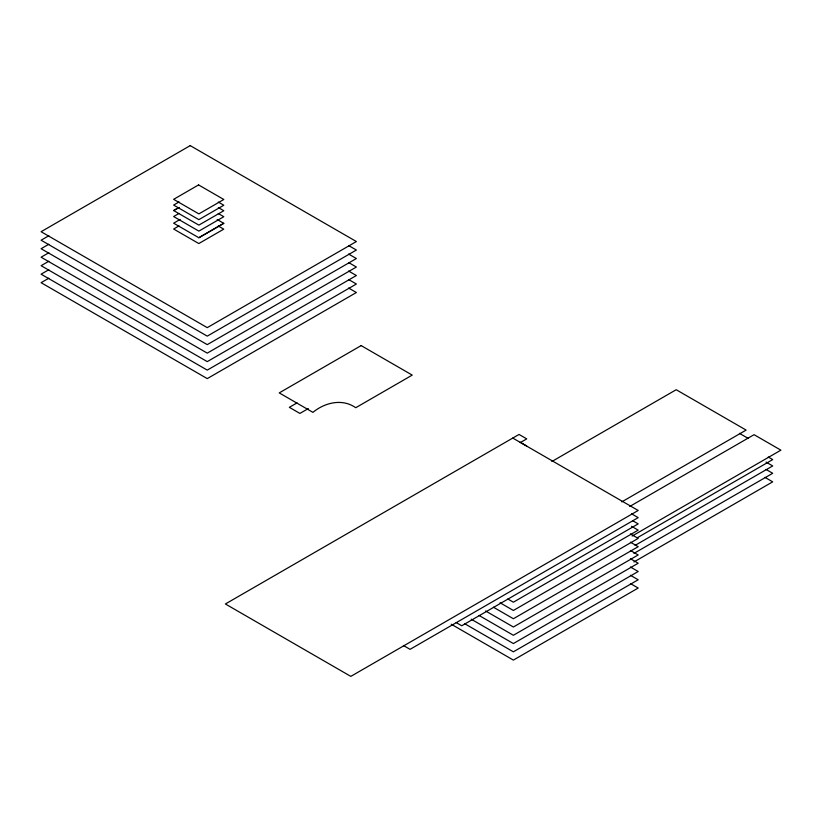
<?xml version="1.0" encoding="UTF-8"?>
<svg xmlns="http://www.w3.org/2000/svg" width="822" height="822" viewBox="0 0 822 822"><rect width="100%" height="100%" fill="white"/><g stroke="black" fill="none" stroke-linecap="round" stroke-linejoin="round"><path stroke-width="1.23" d="M48.837 235.75L41.1 240.209L207.257 336.136L356.378 250.042L348.631 245.562M48.837 244.237L41.1 248.706L207.257 344.634L356.378 258.54L348.631 254.06M48.837 252.734L41.1 257.204L207.257 353.131L356.378 267.037L348.631 262.557M48.837 261.232L41.1 265.691L207.257 361.629L356.378 275.524L348.631 271.055M48.837 269.729L41.1 274.188L207.257 370.116L356.378 284.022L348.631 279.542M179.052 201.935L173.637 205.068L198.873 219.638L223.81 205.233L218.323 202.068M48.837 278.216L41.1 282.686L207.257 378.613L356.378 292.519L348.631 288.039M173.678 210.576L179.093 207.452L173.637 210.555L198.852 225.115L223.81 210.72L218.323 207.555M179.052 213.422L173.637 216.546L198.873 231.116L223.81 216.71L218.282 213.525M180.131 219.433L173.637 223.183L198.873 237.753L223.81 223.348L217.172 219.515M179.042 225.896L173.637 229.019L198.811 243.548L223.759 229.153L218.272 225.988M198.832 237.712L223.759 223.317M297.071 402.872L289.354 407.332L299.907 413.425L308.322 408.565M520.46 442.503L526.738 438.876L519.052 434.437L225.392 603.975L350.809 676.383L638.191 510.472L512.764 438.064M551.881 461.502L676.198 389.72L746.119 430.091L621.792 501.872M629.744 506.465L754.072 434.684L780.9 450.168L632.149 536.047M637.276 537.773L772.701 459.59L768.262 457.022M635.057 545.407L772.701 465.94L766.042 462.098M633.947 553.401L772.701 473.287L766.042 469.444M633.947 561.95L772.701 481.836L764.933 477.356M739.42 433.328L748.297 438.455M520.151 442.236L526.738 446.048M631.522 513.791L638.191 517.634L410.065 649.339L403.407 645.496M632.632 520.686L638.191 523.891L461.728 625.768L456.179 622.562M631.522 526.296L638.191 530.139L513.38 602.197L507.832 598.991M630.412 533.92L638.191 538.41L513.38 610.469L500.064 602.773M630.412 542.191L638.191 546.681L513.38 618.74L493.406 607.201M630.412 550.463L638.191 554.953L513.38 627.011L485.638 610.993M630.412 558.734L638.191 563.224L513.38 635.283L478.979 615.411M630.412 567.005L638.191 571.496L513.38 643.554L471.212 619.202M630.412 575.277L638.191 579.767L513.38 651.825L464.553 623.631M630.412 583.558L638.191 588.038L513.38 660.097L451.227 624.206M190.221 145.617L41.1 231.712L207.257 327.639L356.378 241.545L190.221 145.617M198.575 184.919L173.637 199.325L198.873 213.895L223.81 199.489L198.575 184.919M361.146 345.6L279.233 392.895L312.946 412.356C324.803 402.503 342.425 398.269 355.741 407.722L412.233 375.099L361.146 345.6"/></g></svg>
